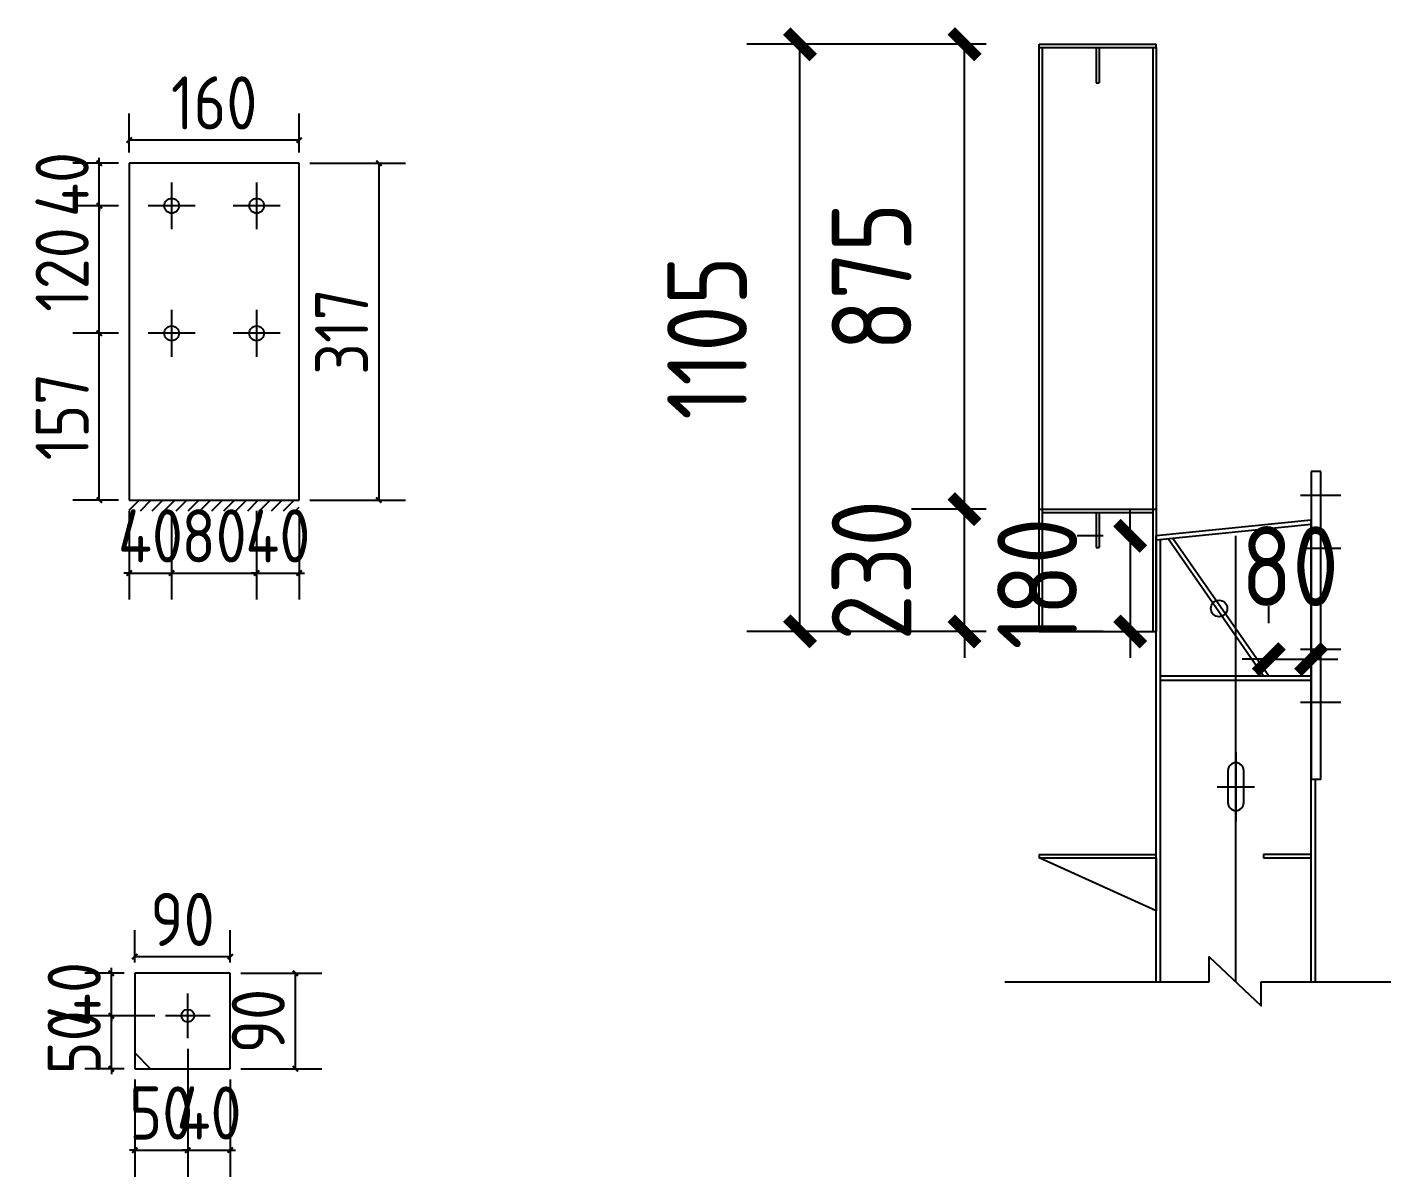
# Model space of a CAD drawing. Extents: x 533809 to 747315, y -17138 to 180511.
# Drawn here: x 644174 to 646742, y 167384 to 169547 of the extents above; entities that cross this region are included whole.
import ezdxf

# ---------------------------------------------------------------- set-up
doc = ezdxf.new("R2010")
doc.units = 0
doc.header["$LTSCALE"] = 1000
doc.header["$MEASUREMENT"] = 0
doc.layers.add('AXIS', color=3, linetype='Continuous')
doc.layers.add('DOTE', color=1, linetype='Continuous')
doc.styles.get("Standard").update_dxf_attribs({"font": 'gbenor.shx', "bigfont": 'gbcbig.shx'})
doc.dimstyles.get("Standard").update_dxf_attribs({"dimscale": 100, "dimtxt": 3.5, "dimasz": 1, "dimexe": 2.5, "dimexo": 3, "dimgap": 1.5, "dimtad": 1, "dimdec": 0, "dimzin": 0, "dimdsep": 46, "dimtxsty": 'Standard', "dimblk": 'ARCHTICK', "dimcen": 0.09, "dimadec": 0, "dimazin": 0, "dimtfac": 1, "dimtdec": 0, "dimtix": 1, "dimtmove": 2, "dimatfit": 3, "dimfxl": 1, "dimtolj": 1, "dimtzin": 0, "dimarcsym": 0})

# ---------------------------------------------------------------- blocks, each defined once
blk = doc.blocks.new('_ArchTick')
at = {"color": 0, "linetype": 'ByBlock', "const_width": 0.4}
blk.add_lwpolyline([(-0.5, -0.5), (0.5, 0.5)], dxfattribs=at)
blk = doc.blocks.new('*D187')
at = {"color": 3, "lineweight": -2}
for p, q in [((644366.3, 168637.1), (644366.3, 168469.8)), ((644446.3, 168637.1), (644446.3, 168469.8)), ((644366.3, 168519.8), (644356.3, 168519.8)), ((644366.3, 168519.8), (644446.3, 168519.8)), ((644446.3, 168519.8), (644456.3, 168519.8))]:
    blk.add_line(p, q, dxfattribs=at)
at = {"layer": 'Defpoints', "color": 0}
for p in [(644366.3, 168657.1), (644446.3, 168657.1), (644446.3, 168519.8)]:
    blk.add_point(p, dxfattribs=at)
at = {"color": 3, "lineweight": -2, "xscale": 10, "yscale": 10, "zscale": 10}
blk.add_blockref('_ArchTick', (644366.3, 168519.8), dxfattribs=at)
at = {"color": 3, "lineweight": -2, "xscale": 10, "yscale": 10, "zscale": 10, "rotation": 180}
blk.add_blockref('_ArchTick', (644446.3, 168519.8), dxfattribs=at)
at = {"color": 0, "insert": (644406.3, 168589.8), "char_height": 100, "attachment_point": 5}
blk.add_mtext('\\A1;40', dxfattribs=at)
blk = doc.blocks.new('*D182')
at = {"color": 3, "lineweight": -2}
for p, q in [((644446.3, 168637.1), (644446.3, 168469.8)), ((644606.3, 168637.1), (644606.3, 168469.8)), ((644446.3, 168519.8), (644606.3, 168519.8))]:
    blk.add_line(p, q, dxfattribs=at)
at = {"layer": 'Defpoints', "color": 0}
for p in [(644446.3, 168657.1), (644606.3, 168657.1), (644606.3, 168519.8)]:
    blk.add_point(p, dxfattribs=at)
at = {"color": 3, "lineweight": -2, "xscale": 10, "yscale": 10, "zscale": 10, "rotation": 180}
blk.add_blockref('_ArchTick', (644446.3, 168519.8), dxfattribs=at)
at = {"color": 3, "lineweight": -2, "xscale": 10, "yscale": 10, "zscale": 10}
blk.add_blockref('_ArchTick', (644606.3, 168519.8), dxfattribs=at)
at = {"color": 0, "insert": (644526.3, 168589.8), "char_height": 100, "attachment_point": 5}
blk.add_mtext('\\A1;80', dxfattribs=at)
blk = doc.blocks.new('*D183')
at = {"color": 3, "lineweight": -2}
for p, q in [((644606.3, 168637.1), (644606.3, 168469.8)), ((644686.3, 168637.1), (644686.3, 168469.8)), ((644606.3, 168519.8), (644596.3, 168519.8)), ((644606.3, 168519.8), (644686.3, 168519.8)), ((644686.3, 168519.8), (644696.3, 168519.8))]:
    blk.add_line(p, q, dxfattribs=at)
at = {"layer": 'Defpoints', "color": 0}
for p in [(644606.3, 168657.1), (644686.3, 168657.1), (644686.3, 168519.8)]:
    blk.add_point(p, dxfattribs=at)
at = {"color": 3, "lineweight": -2, "xscale": 10, "yscale": 10, "zscale": 10}
blk.add_blockref('_ArchTick', (644606.3, 168519.8), dxfattribs=at)
at = {"color": 3, "lineweight": -2, "xscale": 10, "yscale": 10, "zscale": 10, "rotation": 180}
blk.add_blockref('_ArchTick', (644686.3, 168519.8), dxfattribs=at)
at = {"color": 0, "insert": (644646.3, 168589.8), "char_height": 100, "attachment_point": 5}
blk.add_mtext('\\A1;40', dxfattribs=at)
blk = doc.blocks.new('*D184')
at = {"color": 3, "lineweight": -2}
for p, q in [((644346.3, 168971.1), (644260.1, 168971.1)), ((644310.1, 168657.1), (644310.1, 168971.1)), ((644346.3, 168657.1), (644260.1, 168657.1))]:
    blk.add_line(p, q, dxfattribs=at)
at = {"layer": 'Defpoints', "color": 0}
for p in [(644310.1, 168971.1), (644366.3, 168971.1), (644366.3, 168657.1)]:
    blk.add_point(p, dxfattribs=at)
at = {"color": 3, "lineweight": -2, "xscale": 10, "yscale": 10, "zscale": 10}
for p, rotation in [((644310.1, 168971.1), 90), ((644310.1, 168657.1), 270)]:
    blk.add_blockref('_ArchTick', p, dxfattribs=dict(at, rotation=rotation))
at = {"color": 0, "insert": (644240.1, 168814.1), "char_height": 100, "attachment_point": 5, "rotation": 90}
blk.add_mtext('\\A1;157', dxfattribs=at)
blk = doc.blocks.new('*D185')
at = {"color": 3, "lineweight": -2}
for p, q in [((644346.3, 169211.1), (644260.1, 169211.1)), ((644310.1, 168971.1), (644310.1, 169211.1)), ((644346.3, 168971.1), (644260.1, 168971.1))]:
    blk.add_line(p, q, dxfattribs=at)
at = {"layer": 'Defpoints', "color": 0}
for p in [(644310.1, 169211.1), (644366.3, 169211.1), (644366.3, 168971.1)]:
    blk.add_point(p, dxfattribs=at)
at = {"color": 3, "lineweight": -2, "xscale": 10, "yscale": 10, "zscale": 10}
for p, rotation in [((644310.1, 169211.1), 90), ((644310.1, 168971.1), 270)]:
    blk.add_blockref('_ArchTick', p, dxfattribs=dict(at, rotation=rotation))
at = {"color": 0, "insert": (644240.1, 169091.1), "char_height": 100, "attachment_point": 5, "rotation": 90}
blk.add_mtext('\\A1;120', dxfattribs=at)
blk = doc.blocks.new('*D188')
at = {"color": 3, "lineweight": -2}
for p, q in [((644310.1, 169291.1), (644310.1, 169301.1)), ((644346.3, 169291.1), (644260.1, 169291.1)), ((644310.1, 169211.1), (644310.1, 169291.1)), ((644346.3, 169211.1), (644260.1, 169211.1)), ((644310.1, 169211.1), (644310.1, 169201.1))]:
    blk.add_line(p, q, dxfattribs=at)
at = {"layer": 'Defpoints', "color": 0}
for p in [(644310.1, 169291.1), (644366.3, 169291.1), (644366.3, 169211.1)]:
    blk.add_point(p, dxfattribs=at)
at = {"color": 3, "lineweight": -2, "xscale": 10, "yscale": 10, "zscale": 10}
for p, rotation in [((644310.1, 169291.1), 270), ((644310.1, 169211.1), 90)]:
    blk.add_blockref('_ArchTick', p, dxfattribs=dict(at, rotation=rotation))
at = {"color": 0, "insert": (644240.1, 169251.1), "char_height": 100, "attachment_point": 5, "rotation": 90}
blk.add_mtext('\\A1;40', dxfattribs=at)
blk = doc.blocks.new('*D189')
at = {"color": 3, "lineweight": -2}
for p, q in [((644366.3, 169311.1), (644366.3, 169384.7)), ((644686.3, 169311.1), (644686.3, 169384.7)), ((644686.3, 169334.7), (644366.3, 169334.7))]:
    blk.add_line(p, q, dxfattribs=at)
at = {"layer": 'Defpoints', "color": 0}
for p in [(644366.3, 169334.7), (644366.3, 169291.1), (644686.3, 169291.1)]:
    blk.add_point(p, dxfattribs=at)
at = {"color": 3, "lineweight": -2, "xscale": 10, "yscale": 10, "zscale": 10, "rotation": 180}
blk.add_blockref('_ArchTick', (644366.3, 169334.7), dxfattribs=at)
at = {"color": 3, "lineweight": -2, "xscale": 10, "yscale": 10, "zscale": 10}
blk.add_blockref('_ArchTick', (644686.3, 169334.7), dxfattribs=at)
at = {"color": 0, "insert": (644526.3, 169404.7), "char_height": 100, "attachment_point": 5}
blk.add_mtext('\\A1;160', dxfattribs=at)
blk = doc.blocks.new('*D186')
at = {"color": 3, "lineweight": -2}
for p, q in [((644706.3, 169291.1), (644886.3, 169291.1)), ((644836.3, 169291.1), (644836.3, 168657.1)), ((644706.3, 168657.1), (644886.3, 168657.1))]:
    blk.add_line(p, q, dxfattribs=at)
at = {"layer": 'Defpoints', "color": 0}
for p in [(644686.3, 169291.1), (644686.3, 168657.1), (644836.3, 168657.1)]:
    blk.add_point(p, dxfattribs=at)
at = {"color": 3, "lineweight": -2, "xscale": 10, "yscale": 10, "zscale": 10}
for p, rotation in [((644836.3, 169291.1), 90), ((644836.3, 168657.1), 270)]:
    blk.add_blockref('_ArchTick', p, dxfattribs=dict(at, rotation=rotation))
at = {"color": 0, "insert": (644766.3, 168974.1), "char_height": 100, "attachment_point": 5, "rotation": 90}
blk.add_mtext('\\A1;317', dxfattribs=at)
blk = doc.blocks.new('*D190')
at = {"color": 3, "lineweight": -2}
for p, q in [((644476.7, 167624.6), (644476.7, 167383.6)), ((644376.7, 167566.6), (644376.7, 167383.6)), ((644376.7, 167433.6), (644366.7, 167433.6)), ((644376.7, 167433.6), (644476.7, 167433.6)), ((644476.7, 167433.6), (644486.7, 167433.6))]:
    blk.add_line(p, q, dxfattribs=at)
at = {"layer": 'Defpoints', "color": 0}
for p in [(644476.7, 167644.6), (644376.7, 167586.6), (644476.7, 167433.6)]:
    blk.add_point(p, dxfattribs=at)
at = {"color": 3, "lineweight": -2, "xscale": 10, "yscale": 10, "zscale": 10}
blk.add_blockref('_ArchTick', (644376.7, 167433.6), dxfattribs=at)
at = {"color": 3, "lineweight": -2, "xscale": 10, "yscale": 10, "zscale": 10, "rotation": 180}
blk.add_blockref('_ArchTick', (644476.7, 167433.6), dxfattribs=at)
at = {"color": 0, "insert": (644426.7, 167503.6), "char_height": 100, "attachment_point": 5}
blk.add_mtext('\\A1;50', dxfattribs=at)
blk = doc.blocks.new('*D191')
at = {"color": 3, "lineweight": -2}
for p, q in [((644476.7, 167624.6), (644476.7, 167383.6)), ((644556.7, 167566.6), (644556.7, 167383.6)), ((644476.7, 167433.6), (644466.7, 167433.6)), ((644476.7, 167433.6), (644556.7, 167433.6)), ((644556.7, 167433.6), (644566.7, 167433.6))]:
    blk.add_line(p, q, dxfattribs=at)
at = {"layer": 'Defpoints', "color": 0}
for p in [(644476.7, 167644.6), (644556.7, 167586.6), (644556.7, 167433.6)]:
    blk.add_point(p, dxfattribs=at)
at = {"color": 3, "lineweight": -2, "xscale": 10, "yscale": 10, "zscale": 10}
blk.add_blockref('_ArchTick', (644476.7, 167433.6), dxfattribs=at)
at = {"color": 3, "lineweight": -2, "xscale": 10, "yscale": 10, "zscale": 10, "rotation": 180}
blk.add_blockref('_ArchTick', (644556.7, 167433.6), dxfattribs=at)
at = {"color": 0, "insert": (644516.7, 167503.6), "char_height": 100, "attachment_point": 5}
blk.add_mtext('\\A1;40', dxfattribs=at)
blk = doc.blocks.new('*D192')
at = {"color": 3, "lineweight": -2}
for p, q in [((644414.7, 167686.6), (644282.8, 167686.6)), ((644332.8, 167686.6), (644332.8, 167696.6)), ((644332.8, 167586.6), (644332.8, 167686.6)), ((644356.7, 167586.6), (644282.8, 167586.6)), ((644332.8, 167586.6), (644332.8, 167576.6))]:
    blk.add_line(p, q, dxfattribs=at)
at = {"layer": 'Defpoints', "color": 0}
for p in [(644332.8, 167686.6), (644434.7, 167686.6), (644376.7, 167586.6)]:
    blk.add_point(p, dxfattribs=at)
at = {"color": 3, "lineweight": -2, "xscale": 10, "yscale": 10, "zscale": 10}
for p, rotation in [((644332.8, 167686.6), 270), ((644332.8, 167586.6), 90)]:
    blk.add_blockref('_ArchTick', p, dxfattribs=dict(at, rotation=rotation))
at = {"color": 0, "insert": (644262.8, 167636.6), "char_height": 100, "attachment_point": 5, "rotation": 90}
blk.add_mtext('\\A1;50', dxfattribs=at)
blk = doc.blocks.new('*D193')
at = {"color": 3, "lineweight": -2}
for p, q in [((644356.7, 167766.6), (644282.8, 167766.6)), ((644332.8, 167766.6), (644332.8, 167776.6)), ((644332.8, 167686.6), (644332.8, 167766.6)), ((644414.7, 167686.6), (644282.8, 167686.6)), ((644332.8, 167686.6), (644332.8, 167676.6))]:
    blk.add_line(p, q, dxfattribs=at)
at = {"layer": 'Defpoints', "color": 0}
for p in [(644332.8, 167766.6), (644376.7, 167766.6), (644434.7, 167686.6)]:
    blk.add_point(p, dxfattribs=at)
at = {"color": 3, "lineweight": -2, "xscale": 10, "yscale": 10, "zscale": 10}
for p, rotation in [((644332.8, 167766.6), 270), ((644332.8, 167686.6), 90)]:
    blk.add_blockref('_ArchTick', p, dxfattribs=dict(at, rotation=rotation))
at = {"color": 0, "insert": (644262.8, 167726.6), "char_height": 100, "attachment_point": 5, "rotation": 90}
blk.add_mtext('\\A1;40', dxfattribs=at)
blk = doc.blocks.new('*D194')
at = {"color": 3, "lineweight": -2}
for p, q in [((644376.7, 167786.6), (644376.7, 167847.9)), ((644556.7, 167786.6), (644556.7, 167847.9)), ((644376.7, 167797.9), (644556.7, 167797.9))]:
    blk.add_line(p, q, dxfattribs=at)
at = {"layer": 'Defpoints', "color": 0}
for p in [(644556.7, 167797.9), (644376.7, 167766.6), (644556.7, 167766.6)]:
    blk.add_point(p, dxfattribs=at)
at = {"color": 3, "lineweight": -2, "xscale": 10, "yscale": 10, "zscale": 10, "rotation": 180}
blk.add_blockref('_ArchTick', (644376.7, 167797.9), dxfattribs=at)
at = {"color": 3, "lineweight": -2, "xscale": 10, "yscale": 10, "zscale": 10}
blk.add_blockref('_ArchTick', (644556.7, 167797.9), dxfattribs=at)
at = {"color": 0, "insert": (644466.7, 167867.9), "char_height": 100, "attachment_point": 5}
blk.add_mtext('\\A1;90', dxfattribs=at)
blk = doc.blocks.new('*D195')
at = {"color": 3, "lineweight": -2}
for p, q in [((644576.7, 167766.6), (644729.3, 167766.6)), ((644679.3, 167586.6), (644679.3, 167766.6)), ((644576.7, 167586.6), (644729.3, 167586.6))]:
    blk.add_line(p, q, dxfattribs=at)
at = {"layer": 'Defpoints', "color": 0}
for p in [(644556.7, 167766.6), (644679.3, 167766.6), (644556.7, 167586.6)]:
    blk.add_point(p, dxfattribs=at)
at = {"color": 3, "lineweight": -2, "xscale": 10, "yscale": 10, "zscale": 10}
for p, rotation in [((644679.3, 167766.6), 90), ((644679.3, 167586.6), 270)]:
    blk.add_blockref('_ArchTick', p, dxfattribs=dict(at, rotation=rotation))
at = {"color": 0, "insert": (644609.3, 167676.6), "char_height": 100, "attachment_point": 5, "rotation": 90}
blk.add_mtext('\\A1;90', dxfattribs=at)
blk = doc.blocks.new('*D721')
at = {"layer": 'AXIS', "color": 3, "lineweight": -2}
for p, q in [((645939.1, 168640), (645939.1, 168690)), ((645979.9, 168640), (645839.1, 168640)), ((645939.1, 168410), (645939.1, 168640)), ((645979.9, 168410), (645839.1, 168410)), ((645939.1, 168410), (645939.1, 168360))]:
    blk.add_line(p, q, dxfattribs=at)
at = {"layer": 'Defpoints', "color": 0}
for p in [(645939.1, 168640), (646079.9, 168640), (646079.9, 168410)]:
    blk.add_point(p, dxfattribs=at)
at = {"layer": 'AXIS', "color": 3, "lineweight": -2, "xscale": 50, "yscale": 50, "zscale": 50}
for p, rotation in [((645939.1, 168640), 270), ((645939.1, 168410), 90)]:
    blk.add_blockref('_ArchTick', p, dxfattribs=dict(at, rotation=rotation))
at = {"layer": 'AXIS', "color": 0, "insert": (645764.1, 168525), "char_height": 150, "attachment_point": 5, "rotation": 90}
blk.add_mtext('\\A1;230', dxfattribs=at)
blk = doc.blocks.new('*D722')
at = {"layer": 'AXIS', "color": 3, "lineweight": -2}
for p, q in [((645979.9, 169515), (645839.1, 169515)), ((645939.1, 168640), (645939.1, 169515)), ((645979.9, 168640), (645839.1, 168640))]:
    blk.add_line(p, q, dxfattribs=at)
at = {"layer": 'Defpoints', "color": 0}
for p in [(645939.1, 169515), (646079.9, 169515), (646079.9, 168640)]:
    blk.add_point(p, dxfattribs=at)
at = {"layer": 'AXIS', "color": 3, "lineweight": -2, "xscale": 50, "yscale": 50, "zscale": 50}
for p, rotation in [((645939.1, 169515), 90), ((645939.1, 168640), 270)]:
    blk.add_blockref('_ArchTick', p, dxfattribs=dict(at, rotation=rotation))
at = {"layer": 'AXIS', "color": 0, "insert": (645764.1, 169077.5), "char_height": 150, "attachment_point": 5, "rotation": 90}
blk.add_mtext('\\A1;875', dxfattribs=at)
blk = doc.blocks.new('*D723')
at = {"layer": 'AXIS', "color": 3, "lineweight": -2}
for p, q in [((646511.9, 168425.8), (646511.9, 168457.7)), ((646591.9, 168425.8), (646591.9, 168457.7)), ((646511.9, 168357.7), (646461.9, 168357.7)), ((646511.9, 168357.7), (646591.9, 168357.7)), ((646591.9, 168357.7), (646641.9, 168357.7))]:
    blk.add_line(p, q, dxfattribs=at)
at = {"layer": 'Defpoints', "color": 0}
for p in [(646591.9, 168357.7), (646511.9, 168325.8), (646591.9, 168325.8)]:
    blk.add_point(p, dxfattribs=at)
at = {"layer": 'AXIS', "color": 3, "lineweight": -2, "xscale": 50, "yscale": 50, "zscale": 50}
blk.add_blockref('_ArchTick', (646511.9, 168357.7), dxfattribs=at)
at = {"layer": 'AXIS', "color": 3, "lineweight": -2, "xscale": 50, "yscale": 50, "zscale": 50, "rotation": 180}
blk.add_blockref('_ArchTick', (646591.9, 168357.7), dxfattribs=at)
at = {"layer": 'AXIS', "color": 0, "insert": (646551.9, 168532.7), "char_height": 150, "attachment_point": 5}
blk.add_mtext('\\A1;80', dxfattribs=at)
blk = doc.blocks.new('*D1236')
at = {"layer": 'AXIS', "color": 3, "lineweight": -2}
for p, q in [((645979.9, 169515), (645529.3, 169515)), ((645629.3, 168410), (645629.3, 169515)), ((645979.9, 168410), (645529.3, 168410))]:
    blk.add_line(p, q, dxfattribs=at)
at = {"layer": 'Defpoints', "color": 0}
for p in [(645629.3, 169515), (646079.9, 169515), (646079.9, 168410)]:
    blk.add_point(p, dxfattribs=at)
at = {"layer": 'AXIS', "color": 3, "lineweight": -2, "xscale": 50, "yscale": 50, "zscale": 50}
for p, rotation in [((645629.3, 169515), 90), ((645629.3, 168410), 270)]:
    blk.add_blockref('_ArchTick', p, dxfattribs=dict(at, rotation=rotation))
at = {"layer": 'AXIS', "color": 0, "insert": (645454.3, 168962.5), "char_height": 150, "attachment_point": 5, "rotation": 90}
blk.add_mtext('\\A1;1105', dxfattribs=at)
blk = doc.blocks.new('*D1346')
at = {"layer": 'AXIS', "color": 3, "lineweight": -2}
for p, q in [((646251, 168590), (646251, 168640)), ((646199.9, 168590), (646151, 168590)), ((646251, 168590), (646251, 168410)), ((646199.9, 168410), (646151, 168410)), ((646251, 168410), (646251, 168360))]:
    blk.add_line(p, q, dxfattribs=at)
at = {"layer": 'Defpoints', "color": 0}
for p in [(646299.9, 168590), (646251, 168410), (646299.9, 168410)]:
    blk.add_point(p, dxfattribs=at)
at = {"layer": 'AXIS', "color": 3, "lineweight": -2, "xscale": 50, "yscale": 50, "zscale": 50}
for p, rotation in [((646251, 168590), 270), ((646251, 168410), 90)]:
    blk.add_blockref('_ArchTick', p, dxfattribs=dict(at, rotation=rotation))
at = {"layer": 'AXIS', "color": 0, "insert": (646076, 168500), "char_height": 150, "attachment_point": 5, "rotation": 90}
blk.add_mtext('\\A1;180', dxfattribs=at)

msp = doc.modelspace()

# ---------------------------------------------------------------- hatches: boundary and pattern name
h = msp.add_hatch()
h.set_pattern_fill('ANSI31', color=256, scale=10, style=0)
h.set_pattern_definition([(45, (161781.503, -26645.494), (-11.22532015, 11.22532015), [])])
h.paths.add_polyline_path([(644686.3, 168657.1), (644676, 168657.1), (644686.3, 168643.8)], flags=17)
h.paths.add_polyline_path([(644676, 168657.1), (644366.3, 168657.1), (644366.3, 168637.1), (644686.3, 168637.1), (644686.3, 168643.8)])

# ---------------------------------------------------------------- linework, layer by layer
at = {"color": 2}
for p, q in [((646079.9, 169515), (646299.9, 169515)), ((646079.9, 169509), (646079.9, 169515)), ((646079.9, 169509), (646299.9, 169509)), ((646186.9, 169509), (646186.9, 169442.7)), ((646192.9, 169509), (646192.9, 169442.7)), ((646299.9, 169509), (646299.9, 169515)), ((646186.9, 169442.7), (646192.9, 169442.7)), ((646609.9, 168711), (646591.9, 168711)), ((646591.9, 168711), (646591.9, 168131)), ((646647.9, 168666), (646571.9, 168666)), ((646085.9, 168634), (646293.9, 168634)), ((646186.9, 168634), (646186.9, 168567.7)), ((646192.9, 168634), (646192.9, 168567.7)), ((646186.9, 168567.7), (646192.9, 168567.7)), ((646647.9, 168566), (646571.9, 168566)), ((646647.9, 168376), (646571.9, 168376)), ((646647.9, 168276), (646571.9, 168276)), ((646609.9, 168131), (646591.9, 168131)), ((646414.9, 168117.7), (646484.9, 168117.7)), ((646079.9, 167990), (646079.9, 167984)), ((646079.9, 167990), (646299.9, 167990)), ((646079.9, 167984), (646299.9, 167984)), ((646299.9, 167884), (646079.9, 167984)), ((646299.9, 167984), (646299.9, 167884)), ((646591.9, 167990), (646501.9, 167990)), ((646501.9, 167990), (646501.9, 167984)), ((646501.9, 167984), (646591.9, 167984))]:
    msp.add_line(p, q, dxfattribs=at)
at = {"color": 4}
for p, q in [((646079.9, 168410), (646079.9, 169509)), ((646085.9, 168410), (646085.9, 169509)), ((646293.9, 169509), (646293.9, 168410)), ((646299.9, 169509), (646299.9, 168410)), ((646079.9, 168410), (646299.9, 168410))]:
    msp.add_line(p, q, dxfattribs=at)
for p, q in [((644366.3, 169291.1), (644366.3, 168657.1)), ((644686.3, 169291.1), (644366.3, 169291.1)), ((644686.3, 168657.1), (644686.3, 169291.1)), ((644446.3, 169255.1), (644446.3, 169167.1)), ((644606.3, 169255.1), (644606.3, 169167.1)), ((644490.3, 169211.1), (644402.3, 169211.1)), ((644650.3, 169211.1), (644562.3, 169211.1)), ((644446.3, 169015.1), (644446.3, 168927.1)), ((644606.3, 169015.1), (644606.3, 168927.1)), ((644490.3, 168971.1), (644402.3, 168971.1)), ((644650.3, 168971.1), (644562.3, 168971.1)), ((644366.3, 168657.1), (644686.3, 168657.1)), ((646079.9, 168640), (646299.9, 168640)), ((646591.9, 168619.2), (646299.9, 168590)), ((646591.9, 168611.2), (646299.9, 168582)), ((646502.2, 168325.8), (646322.3, 168584.2)), ((646511.9, 168325.8), (646331.5, 168585.1)), ((646591.9, 168325.8), (646307.9, 168325.8)), ((646591.9, 168317.7), (646307.9, 168317.7)), ((646449.9, 168182.7), (646449.9, 168052.7)), ((646434.9, 168147.7), (646434.9, 168087.7)), ((646449.9, 168117.7), (646449.9, 168162.7)), ((646464.9, 168087.7), (646464.9, 168147.7)), ((644376.7, 167766.6), (644376.7, 167586.6)), ((644556.7, 167766.6), (644376.7, 167766.6)), ((644556.7, 167586.6), (644556.7, 167766.6)), ((646015.3, 167750.4), (646399.6, 167750.4)), ((646449.8, 167750.4), (646449.9, 167750.4)), ((646497.7, 167750.4), (646741.6, 167750.4)), ((644476.7, 167644.6), (644476.7, 167728.6)), ((644518.7, 167686.6), (644434.7, 167686.6)), ((644376.7, 167616.6), (644406.7, 167586.6)), ((644376.7, 167586.6), (644556.7, 167586.6))]:
    msp.add_line(p, q)
msp.add_lwpolyline([(646399.6, 167750.4), (646399.6, 167797.6), (646497.7, 167705.3), (646497.7, 167750.4)])
for centre, radius in [((644446.3, 169211.1), 14), ((644606.3, 169211.1), 14), ((644446.3, 168971.1), 14), ((644606.3, 168971.1), 14), ((646418.4, 168453.2), 15.5), ((644476.7, 167686.6), 12)]:
    msp.add_circle(centre, radius)
for centre, start, end in [((646449.9, 168147.7), 0, 180), ((646449.9, 168087.7), 180, 0)]:
    msp.add_arc(centre, 15, start, end)
at = {"layer": 'DOTE', "color": 2}
msp.add_line((646609.9, 168131), (646609.9, 168711), dxfattribs=at)
at = {"layer": 'DOTE', "color": 0}
for p, q in [((646591.9, 167750.4), (646591.9, 168619.2)), ((646299.9, 167750.4), (646299.9, 168590)), ((646307.9, 167750.4), (646307.9, 168582.8)), ((646599.9, 167750.4), (646599.9, 168131))]:
    msp.add_line(p, q, dxfattribs=at)
at = {"layer": 'DOTE'}
msp.add_line((646449.9, 167750.4), (646449.9, 168590), dxfattribs=at)

# ---------------------------------------------------------------- dimensions: what is measured, and where the dimension line sits
for p1, p2, distance, picture, middle in [((644686.3, 169291.1), (644366.3, 169291.1), -43.6, '*D189', (644526.3, 169404.7)), ((644686.3, 169291.1), (644686.3, 168657.1), 150, '*D186', (644766.3, 168974.1)), ((644376.7, 167766.6), (644556.7, 167766.6), 31.2, '*D194', (644466.7, 167867.9)), ((644556.7, 167586.6), (644556.7, 167766.6), -122.6, '*D195', (644609.3, 167676.6))]:
    dim = msp.add_aligned_dim(p1=p1, p2=p2, distance=distance, dimstyle='Standard', override={"dimtxt": 1, "dimasz": 0.1, "dimexe": 0.5, "dimexo": 0.2, "dimgap": 0.2, "dimlfac": 0.5, "dimclrd": 3, "dimclre": 3})
    dim.commit()
    dim.dimension.update_dxf_attribs({"geometry": picture, "text_midpoint": middle})
for base, p1, p2, picture, middle in [((644310.1, 169291.1), (644366.3, 169211.1), (644366.3, 169291.1), '*D188', (644240.1, 169251.1)), ((644310.1, 169211.1), (644366.3, 168971.1), (644366.3, 169211.1), '*D185', (644240.1, 169091.1)), ((644310.1, 168971.1), (644366.3, 168657.1), (644366.3, 168971.1), '*D184', (644240.1, 168814.1)), ((644332.8, 167766.6), (644434.7, 167686.6), (644376.7, 167766.6), '*D193', (644262.8, 167726.6)), ((644332.8, 167686.6), (644376.7, 167586.6), (644434.7, 167686.6), '*D192', (644262.8, 167636.6))]:
    dim = msp.add_linear_dim(base=base, p1=p1, p2=p2, angle=90, dimstyle='Standard', override={"dimtxt": 1, "dimasz": 0.1, "dimexe": 0.5, "dimexo": 0.2, "dimgap": 0.2, "dimlfac": 0.5, "dimclrd": 3, "dimclre": 3})
    dim.commit()
    dim.dimension.update_dxf_attribs({"geometry": picture, "text_midpoint": middle})
for base, p1, p2, picture, middle in [((644446.3, 168519.8), (644366.3, 168657.1), (644446.3, 168657.1), '*D187', (644406.3, 168589.8)), ((644606.3, 168519.8), (644446.3, 168657.1), (644606.3, 168657.1), '*D182', (644526.3, 168589.8)), ((644686.3, 168519.8), (644606.3, 168657.1), (644686.3, 168657.1), '*D183', (644646.3, 168589.8)), ((644476.7, 167433.6), (644376.7, 167586.6), (644476.7, 167644.6), '*D190', (644426.7, 167503.6)), ((644556.7, 167433.6), (644476.7, 167644.6), (644556.7, 167586.6), '*D191', (644516.7, 167503.6))]:
    dim = msp.add_linear_dim(base=base, p1=p1, p2=p2, dimstyle='Standard', override={"dimtxt": 1, "dimasz": 0.1, "dimexe": 0.5, "dimexo": 0.2, "dimgap": 0.2, "dimlfac": 0.5, "dimclrd": 3, "dimclre": 3})
    dim.commit()
    dim.dimension.update_dxf_attribs({"geometry": picture, "text_midpoint": middle})
at = {"layer": 'AXIS', "color": 0}
for base, p1, p2, picture, middle in [((645629.3, 169515), (646079.9, 168410), (646079.9, 169515), '*D1236', (645454.3, 168962.5)), ((645939.1, 169515), (646079.9, 168640), (646079.9, 169515), '*D722', (645764.1, 169077.5)), ((645939.1, 168640), (646079.9, 168410), (646079.9, 168640), '*D721', (645764.1, 168525)), ((646251, 168410), (646299.9, 168590), (646299.9, 168410), '*D1346', (646076, 168500))]:
    dim = msp.add_linear_dim(base=base, p1=p1, p2=p2, angle=90, dimstyle='Standard', override={"dimtxt": 1.5, "dimasz": 0.5, "dimexe": 1, "dimexo": 1, "dimgap": 1, "dimclrd": 3, "dimclre": 3}, dxfattribs=at)
    dim.commit()
    dim.dimension.update_dxf_attribs({"geometry": picture, "text_midpoint": middle})
dim = msp.add_linear_dim(base=(646591.9, 168357.7), p1=(646511.9, 168325.8), p2=(646591.9, 168325.8), dimstyle='Standard', override={"dimtxt": 1.5, "dimasz": 0.5, "dimexe": 1, "dimexo": 1, "dimgap": 1, "dimclrd": 3, "dimclre": 3}, dxfattribs=at)
dim.commit()
dim.dimension.update_dxf_attribs({"geometry": '*D723', "text_midpoint": (646551.9, 168532.7)})

doc.saveas('drawing.dxf')
